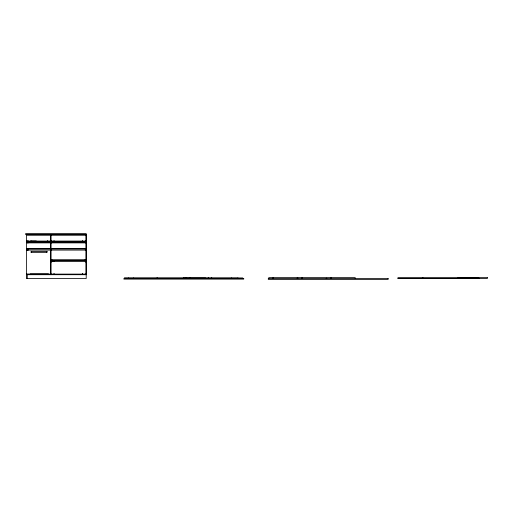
<?xml version="1.0" encoding="UTF-8"?>
<svg xmlns="http://www.w3.org/2000/svg" width="513" height="513" viewBox="0 0 513 513"><rect width="100%" height="100%" fill="white"/><g stroke="black" fill="none" stroke-linecap="round" stroke-linejoin="round"><path stroke-width="0.77" d="M86.21 234.569L25.65 234.569L25.65 233.588L86.21 233.588L86.21 278.527L26.387 278.527L26.387 234.569M26.387 234.717L50.8 234.717L50.8 241.347L26.387 241.347M86.21 235.159L27.272 235.159L27.272 234.569M31.396 241.039L36.308 241.039M26.387 241.104L50.8 241.104M50.896 241.104L86.062 241.104M26.387 241.443L50.8 241.443L50.8 248.767L26.387 248.767M26.387 242.675L50.8 242.675M50.896 242.675L86.062 242.675M28.6 242.822L49.96 242.822M51.73 242.822L84.882 242.822M26.387 248.516L50.8 248.516M50.896 248.516L86.062 248.516M26.387 248.863L50.8 248.863L50.8 274.109M26.387 250.088L50.8 250.088M50.896 250.088L86.062 250.088M50.896 259.963L86.062 259.963M51.582 260.649L84.882 260.649M51.287 261.438L54.038 261.438L54.038 260.649M50.896 261.534L86.062 261.534M30.068 273.865L48.491 273.865M26.387 274.109L86.21 274.109M27.272 274.699L86.21 274.699M124.377 278.232L156.94 278.232M157.433 278.232L183.609 278.232M205.367 278.232L237.936 278.232M397.96 278.379L422.366 278.379M422.859 278.379L458.026 278.379M478.905 278.527L478.905 277.937L458.519 277.937L458.519 278.527M478.02 277.937L478.02 278.527M459.404 277.937L459.404 278.527M458.026 277.642L458.026 278.527M422.859 277.642L422.859 278.527M422.366 277.642L422.366 278.527M355.227 278.527L355.227 277.642L326.736 277.642L326.736 278.527M331.013 277.642L331.013 278.527M326.249 278.527L326.249 277.642L268.78 277.642L268.78 278.527M302.029 277.642L302.029 278.527M297.758 277.642L297.758 278.527M297.264 277.642L297.264 278.527M273.051 277.642L273.051 278.527M242.745 278.527L242.745 277.937L124.377 277.937L124.377 278.527M237.936 277.937L237.936 278.527M231.549 277.937L231.549 278.527M211.754 277.937L211.754 278.527M211.266 277.937L211.266 278.527M208.708 277.937L208.708 278.527M208.22 277.937L208.22 278.527M205.367 277.937L205.367 278.527M204.879 277.937L184.103 277.937M190.49 277.937L190.49 278.527M189.996 277.937L189.996 278.527M185.969 277.937L185.969 278.527M183.808 277.937L183.808 278.527M183.609 277.937L183.609 278.527M183.314 277.937L183.314 278.527M157.433 277.937L157.433 278.527M156.94 277.937L156.94 278.527M133.412 277.937L133.412 278.527M128.5 277.937L128.5 278.527M86.062 274.109L86.062 260.309L50.896 260.309L50.896 274.109M85.325 240.725L85.325 243.111M85.325 248.67L85.325 250.261M85.325 259.802L85.325 262.188M85.325 274.109L85.325 274.699M84.299 260.014L84.299 260.649M82.574 240.559L82.574 241.347M82.574 273.32L82.574 274.109M54.038 240.559L54.038 241.347M54.038 273.32L54.038 274.109M52.32 260.014L52.32 260.649M51.287 240.725L51.287 243.111M51.287 248.67L51.287 250.261M51.287 259.802L51.287 262.188M51.287 274.109L51.287 274.699M50.402 240.725L50.402 243.111M50.402 248.67L50.402 250.261M50.402 274.109L50.402 274.699M47.651 240.559L47.651 241.347M46.497 251.665L46.497 252.3M31.569 251.665L31.569 252.3M30.908 240.559L30.908 241.347M28.157 240.725L28.157 243.111M28.157 248.67L28.157 250.261M28.157 274.109L28.157 274.699M27.272 240.725L27.272 243.271M27.272 248.67L27.272 250.382M27.272 274.109L27.272 278.527M86.062 234.717L50.896 234.717L50.896 241.347L86.062 241.347L86.062 234.717M86.062 241.443L50.896 241.443L50.896 248.767L86.062 248.767L86.062 241.443M86.062 248.863L50.896 248.863L50.896 260.206L86.062 260.206L86.062 248.863M47.138 251.665L30.927 251.665L30.927 252.3L47.138 252.3L47.138 251.665M487.35 277.642L397.96 277.642L397.96 278.527L487.35 278.527L487.35 277.642M243.733 278.527L123.883 278.527L123.883 279.117L243.733 279.117L243.733 278.527M388.136 278.527L268.286 278.527L268.286 279.412L388.136 279.412L388.136 278.527"/></g></svg>
